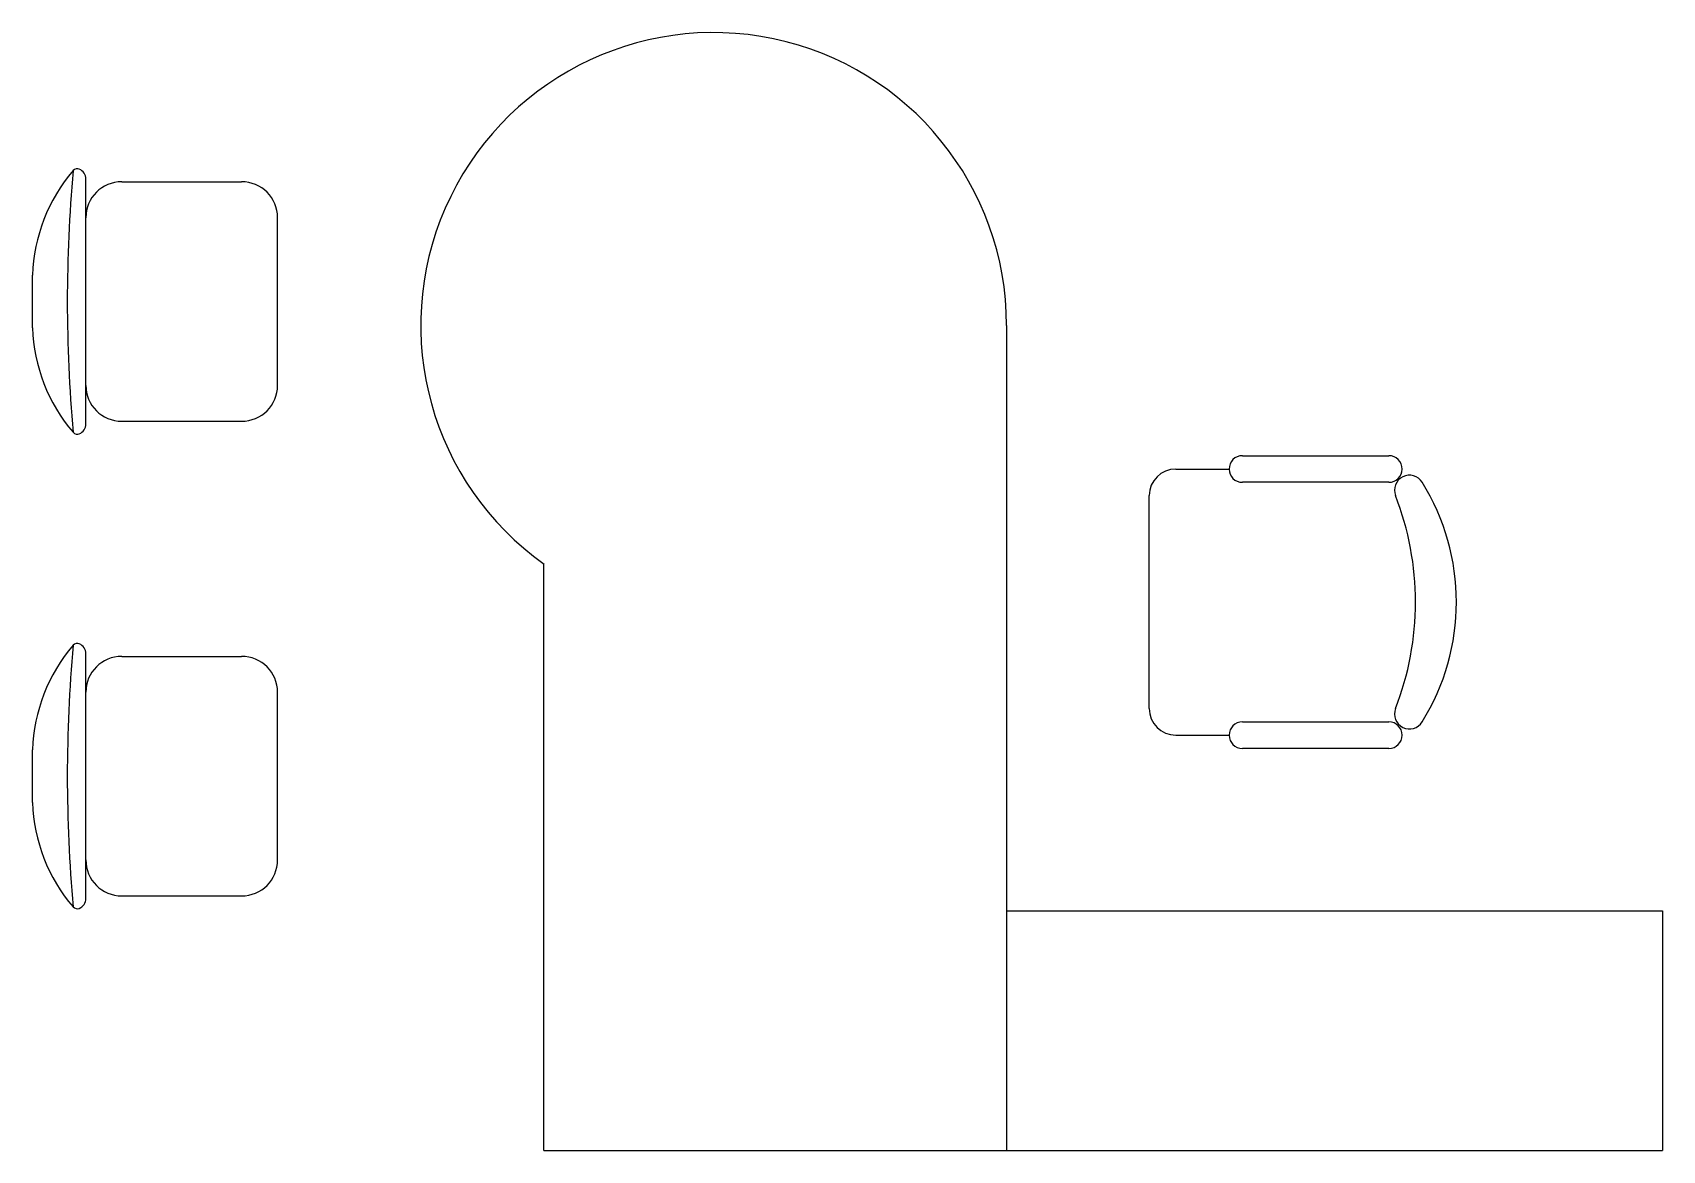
# Model space of a CAD drawing. Extents: x 13951 to 17012, y 3660 to 5760.
import ezdxf

# ---------------------------------------------------------------- set-up
doc = ezdxf.new("R2010")
doc.units = 0
doc.header["$MEASUREMENT"] = 0
doc.layers.get('0').update_dxf_attribs({"linetype": 'CONTINUOUS'})

msp = doc.modelspace()

# ---------------------------------------------------------------- linework, layer by layer
at = {"color": 4}
for p, q in [((14051.2, 5024.9), (14051.2, 5484.9)), ((14118.7, 5479.9), (14343.7, 5479.9)), ((14411.2, 5097.4), (14411.2, 5412.4)), ((13951.2, 5205.4), (13951.2, 5304.5)), ((15780.1, 5210.1), (15780.1, 3660.1)), ((14118.7, 5029.9), (14343.7, 5029.9)), ((16222.9, 4965.2), (16497.9, 4965.2)), ((16097.9, 4940.2), (16197.9, 4940.2)), ((16497.9, 4915.2), (16222.9, 4915.2)), ((16047.9, 4490.2), (16047.9, 4890.2)), ((14911.5, 3660.1), (14911.5, 4761.7)), ((14051.2, 4133.3), (14051.2, 4593.3)), ((14118.7, 4588.3), (14343.7, 4588.3)), ((14411.2, 4205.8), (14411.2, 4520.8)), ((16097.9, 4440.2), (16197.9, 4440.2)), ((16222.9, 4465.2), (16497.9, 4465.2)), ((13951.2, 4313.7), (13951.2, 4412.8)), ((16497.9, 4415.2), (16222.9, 4415.2)), ((14118.7, 4138.3), (14343.7, 4138.3)), ((15780.1, 4110.1), (17011.5, 4110.1)), ((17011.5, 4110.1), (17011.5, 3660.1)), ((14911.5, 3660.1), (17011.5, 3660.1))]:
    msp.add_line(p, q, dxfattribs=at)
for centre, radius, start, end in [((15230.1, 5210.1), 550, 360, 234.6112), ((14266.7, 5294.8), 315.6, 139.2735, 178.2349), ((16729.1, 5254.9), 2712.7, 174.8023, 185.1977), ((14035.1, 5494.2), 10, 67.33, 139.2735), ((14031.2, 5484.9), 20, 360, 67.33), ((14118.7, 5412.4), 67.5, 90, 180), ((14343.7, 5412.4), 67.5, 360, 90), ((14266.7, 5215.1), 315.6, 181.7651, 220.7265), ((14118.7, 5097.4), 67.5, 180, 270), ((14343.7, 5097.4), 67.5, 270, 360), ((14031.2, 5024.9), 20, 292.67, 360), ((14035.1, 5015.7), 10, 220.7265, 292.67), ((16222.9, 4940.2), 25, 90, 270), ((16497.9, 4940.2), 25, 270, 90), ((16097.9, 4890.2), 50, 90, 180), ((16536.6, 4900.4), 28.1, 31.8908, 201.2393), ((16198.8, 4690.2), 425.9, 328.1092, 31.8908), ((15995.8, 4690.2), 552.1, 338.7607, 21.2393), ((14266.7, 4403.1), 315.6, 139.2735, 178.2349), ((16729.1, 4363.3), 2712.7, 174.8023, 185.1977), ((14035.1, 4602.5), 10, 67.33, 139.2735), ((14031.2, 4593.3), 20, 360, 67.33), ((14118.7, 4520.8), 67.5, 90, 180), ((14343.7, 4520.8), 67.5, 360, 90), ((16097.9, 4490.2), 50, 180, 270), ((16536.6, 4480), 28.1, 158.7607, 328.1092), ((16222.9, 4440.2), 25, 90, 270), ((16497.9, 4440.2), 25, 270, 90), ((14266.7, 4323.4), 315.6, 181.7651, 220.7265), ((14118.7, 4205.8), 67.5, 180, 270), ((14343.7, 4205.8), 67.5, 270, 360), ((14031.2, 4133.3), 20, 292.67, 360), ((14035.1, 4124.1), 10, 220.7265, 292.67)]:
    msp.add_arc(centre, radius, start, end, dxfattribs=at)

# ---------------------------------------------------------------- texts
at = {"color": 4, "width": 0.8, "flags": 9}
for tag, s in [('YSIZE', '2100'), ('XSIZE', '3060')]:
    msp.add_attdef(tag, (14919.9, 3660.1), s, height=0.5, dxfattribs=at)

doc.saveas('drawing.dxf')
